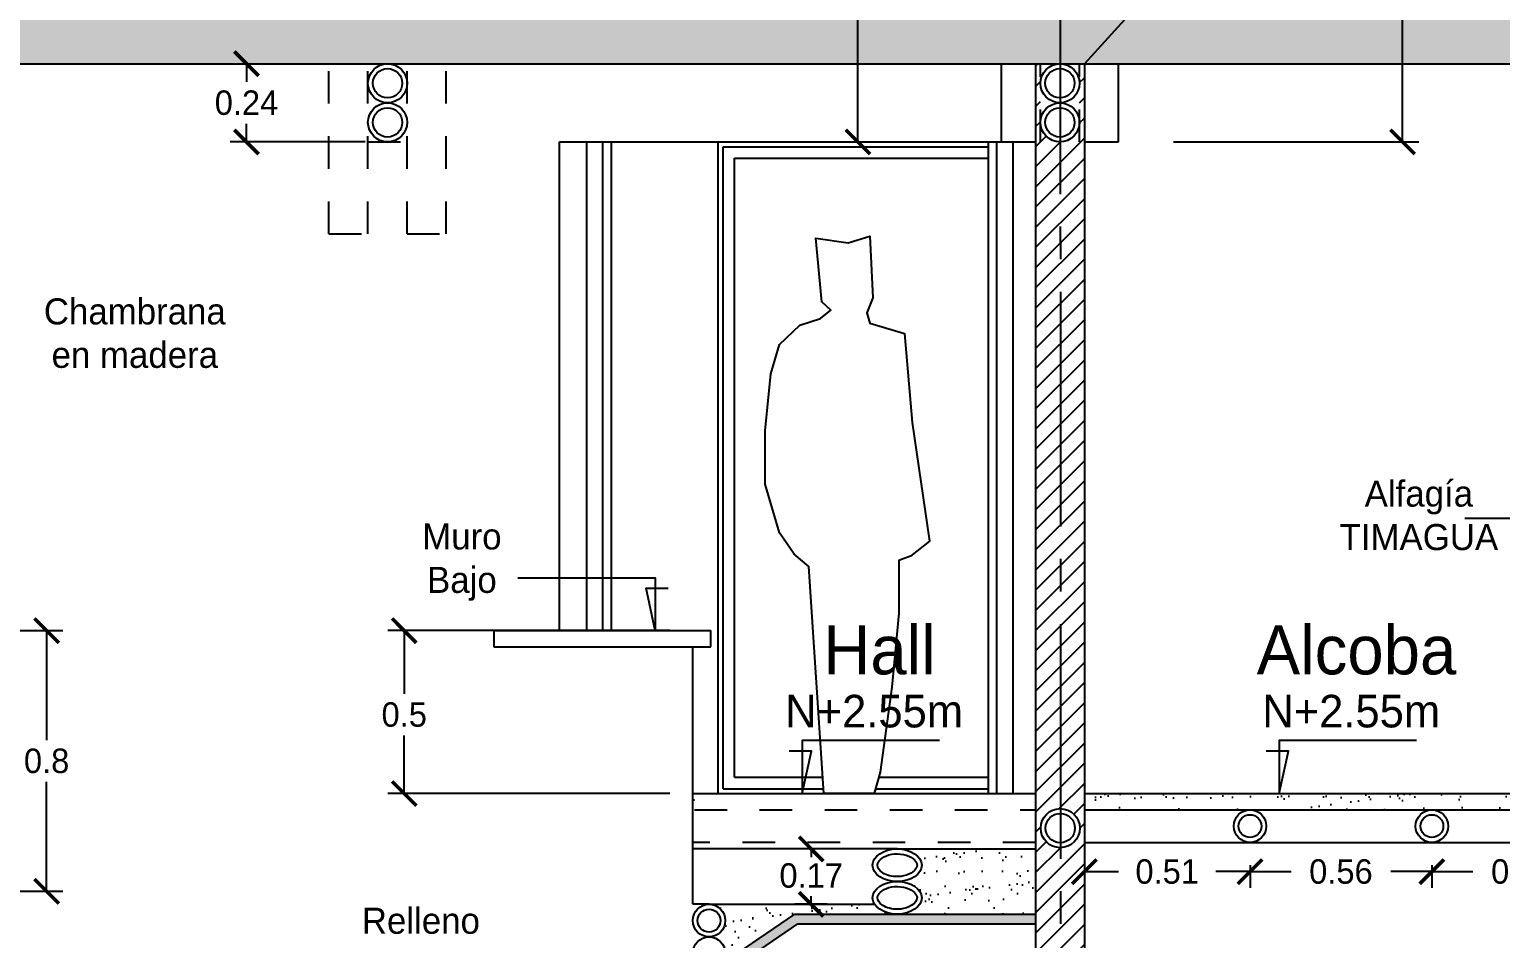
# Model space of a CAD drawing. Extents: x 132.5 to 215, y 54.5 to 129.7.
# Drawn here: x 189.032 to 193.551, y 122.871 to 125.662 of the extents above; entities that cross this region are included whole.
import ezdxf

# ---------------------------------------------------------------- set-up
doc = ezdxf.new("R2010")
doc.units = 0
doc.header["$LTSCALE"] = 0.06
doc.header["$MEASUREMENT"] = 0
doc.header["$PDMODE"] = 34
doc.header["$PDSIZE"] = -5
doc.linetypes.add('ACAD_ISO02W100', pattern=[15, 12, -3])
doc.linetypes.add('ACAD_ISO04W100', pattern=[30.5, 24, -3, 0.5, -3])
doc.layers.get('0').update_dxf_attribs({"linetype": 'CONTINUOUS'})
doc.layers.get('DEFPOINTS').update_dxf_attribs({"linetype": 'CONTINUOUS'})
for name, color, linetype in [('COTAS', 7, 'CONTINUOUS'), ('EJES', 1, 'ACAD_ISO04W100'), ('L005', 46, 'CONTINUOUS'), ('L01', 21, 'CONTINUOUS'), ('L02', 2, 'CONTINUOUS'), ('L025', 4, 'CONTINUOUS'), ('L03', 6, 'CONTINUOUS'), ('L05', 3, 'CONTINUOUS'), ('MOBILIARIO1', 4, 'CONTINUOUS'), ('PROY', 9, 'ACAD_ISO02W100')]:
    doc.layers.add(name, color=color, linetype=linetype)
doc.styles.add('STYLE3', font='stylu.ttf')
doc.styles.add('STYLE4', font='stylu.ttf')
doc.dimstyles.new('ISO-25', dxfattribs={"dimtxt": 0.075, "dimasz": 0.075, "dimexe": 0.05, "dimexo": 0.07, "dimgap": 0.025, "dimtad": 0, "dimtih": 1, "dimtoh": 1, "dimdsep": 46, "dimtxsty": 'STYLE3', "dimblk1": 'ARCHTICK', "dimblk2": 'ARCHTICK', "dimsah": 1, "dimcen": 1, "dimadec": 0, "dimazin": 0, "dimtfac": 1, "dimtmove": 1, "dimatfit": 3, "dimldrblk": 'ARCHTICK', "dimfxl": 1, "dimtolj": 1, "dimtzin": 0, "dimarcsym": 0})
pattern_1 = [(37.5, (0, 0), (-0.002834701, 0.08670707), [0, -0.0684, 0, -0.0765, 0, -0.073125]), (7.5, (0, 0), (0.07963995, 0.126996573), [0, -0.0369, 0, -0.06165, 0, -0.023625]), (327.5, (-0.05535, 0), (0.140136384, 0.000254657), [0, -0.0225, 0, -0.081, 0, -0.10575]), (317.5, (-0.05535, 0), (0.1352757, 0.0394954), [0, -0.01125, 0, -0.0531, 0, -0.06075])]

# ---------------------------------------------------------------- blocks, each defined once
blk = doc.blocks.new('_ARCHTICK')
at = {"color": 0, "linetype": 'ByBlock', "const_width": 0.15}
blk.add_lwpolyline([(-0.5, -0.5), (0.5, 0.5)], dxfattribs=at)
blk = doc.blocks.new('*D226')
at = {"color": 0, "linetype": 'ByBlock'}
for p, q in [((192.1287, 126.3396), (191.5275, 126.3396)), ((191.5775, 126.3396), (191.5775, 125.8918)), ((191.5775, 125.3164), (191.5775, 125.7641))]:
    blk.add_line(p, q, dxfattribs=at)
at = {"layer": 'DEFPOINTS', "color": 0, "linetype": 'ByBlock'}
for p in [(191.5775, 126.3396), (192.1987, 126.3396), (192.018, 125.3164)]:
    blk.add_point(p, dxfattribs=at)
at = {"color": 0, "linetype": 'ByBlock', "xscale": 0.075, "yscale": 0.075, "zscale": 0.075}
for p, rotation in [((191.5775, 126.3396), 90), ((191.5775, 125.3164), 270)]:
    blk.add_blockref('_ARCHTICK', p, dxfattribs=dict(at, rotation=rotation))
at = {"color": 0, "linetype": 'ByBlock', "insert": (191.5775, 125.828), "char_height": 0.075, "attachment_point": 5, "style": 'STYLE3'}
blk.add_mtext('\\A1;1.02', dxfattribs=at)
blk = doc.blocks.new('*D225')
at = {"color": 0, "linetype": 'ByBlock'}
for p, q in [((250.4212, 119.7835), (250.3221, 119.7835)), ((250.3721, 119.7835), (250.3721, 119.7585)), ((250.3721, 119.6135), (250.3721, 119.6385)), ((250.4212, 119.6135), (250.3221, 119.6135))]:
    blk.add_line(p, q, dxfattribs=at)
at = {"layer": 'DEFPOINTS', "color": 0, "linetype": 'ByBlock'}
for p in [(250.4912, 119.7835), (250.3721, 119.6135), (250.4912, 119.6135)]:
    blk.add_point(p, dxfattribs=at)
at = {"color": 0, "linetype": 'ByBlock', "xscale": 0.075, "yscale": 0.075, "zscale": 0.075}
for p, rotation in [((250.3721, 119.7835), 90), ((250.3721, 119.6135), 270)]:
    blk.add_blockref('_ARCHTICK', p, dxfattribs=dict(at, rotation=rotation))
at = {"color": 0, "linetype": 'ByBlock', "insert": (250.3721, 119.7015), "char_height": 0.075, "attachment_point": 5, "style": 'STYLE3'}
blk.add_mtext('\\A1;0.17', dxfattribs=at)
blk = doc.blocks.new('*D224')
at = {"color": 0, "linetype": 'ByBlock'}
for p, q in [((249.9382, 120.4535), (249.072, 120.4535)), ((249.122, 120.4535), (249.122, 120.26)), ((249.122, 119.9535), (249.122, 120.1313)), ((249.9382, 119.9535), (249.072, 119.9535))]:
    blk.add_line(p, q, dxfattribs=at)
at = {"layer": 'DEFPOINTS', "color": 0, "linetype": 'ByBlock'}
for p in [(249.122, 120.4535), (250.0082, 120.4535), (250.0082, 119.9535)]:
    blk.add_point(p, dxfattribs=at)
at = {"color": 0, "linetype": 'ByBlock', "xscale": 0.075, "yscale": 0.075, "zscale": 0.075}
for p, rotation in [((249.122, 120.4535), 90), ((249.122, 119.9535), 270)]:
    blk.add_blockref('_ARCHTICK', p, dxfattribs=dict(at, rotation=rotation))
at = {"color": 0, "linetype": 'ByBlock', "insert": (249.122, 120.1956), "char_height": 0.075, "attachment_point": 5, "style": 'STYLE3'}
blk.add_mtext('\\A1;0.5', dxfattribs=at)
blk = doc.blocks.new('TUTOR81')
blk.add_lwpolyline([(0, 0), (-0.0463, 0.697), (-0.0914, 0.7349), (-0.1366, 0.8006), (-0.1804, 0.9499), (-0.1804, 1.1132), (-0.1626, 1.2885), (-0.1366, 1.3781), (-0.0736, 1.4378), (-0.0107, 1.4578), (0.0208, 1.4836), (-0.0066, 1.5095), (-0.0244, 1.7047), (0.0742, 1.6908), (0.1412, 1.7107), (0.1508, 1.5215), (0.1317, 1.4757), (0.1412, 1.4438), (0.248, 1.4119), (0.2713, 1.1391), (0.3246, 0.7747), (0.2658, 0.7289), (0.2302, 0.7149), (0.2302, 0.5536), (0.2083, 0.3266), (0.1727, 0.0657), (0.1549, 0)], close=True)
blk = doc.blocks.new('*D221')
at = {"color": 0, "linetype": 'ByBlock'}
for p, q in [((247.6015, 120.4535), (248.0735, 120.4535)), ((248.0235, 120.4535), (248.0235, 120.1175)), ((248.0235, 119.6535), (248.0235, 119.9894)), ((247.5713, 119.6535), (248.0735, 119.6535))]:
    blk.add_line(p, q, dxfattribs=at)
at = {"layer": 'DEFPOINTS', "color": 0, "linetype": 'ByBlock'}
for p in [(247.5315, 120.4535), (248.0235, 120.4535), (247.5013, 119.6535)]:
    blk.add_point(p, dxfattribs=at)
at = {"color": 0, "linetype": 'ByBlock', "xscale": 0.075, "yscale": 0.075, "zscale": 0.075}
for p, rotation in [((248.0235, 120.4535), 90), ((248.0235, 119.6535), 270)]:
    blk.add_blockref('_ARCHTICK', p, dxfattribs=dict(at, rotation=rotation))
at = {"color": 0, "linetype": 'ByBlock', "insert": (248.0235, 120.0535), "char_height": 0.075, "attachment_point": 5, "style": 'STYLE3'}
blk.add_mtext('\\A1;0.8', dxfattribs=at)
blk = doc.blocks.new('*D220')
at = {"color": 0, "linetype": 'ByBlock'}
for p, q in [((248.6375, 122.1935), (248.6375, 122.1379)), ((248.6375, 121.9535), (248.6375, 122.009)), ((249.0023, 121.9535), (248.5875, 121.9535))]:
    blk.add_line(p, q, dxfattribs=at)
at = {"layer": 'DEFPOINTS', "color": 0, "linetype": 'ByBlock'}
for p in [(248.6375, 122.1935), (249.0723, 122.1935), (249.0723, 121.9535)]:
    blk.add_point(p, dxfattribs=at)
at = {"color": 0, "linetype": 'ByBlock', "xscale": 0.075, "yscale": 0.075, "zscale": 0.075}
for p, rotation in [((248.6375, 122.1935), 90), ((248.6375, 121.9535), 270)]:
    blk.add_blockref('_ARCHTICK', p, dxfattribs=dict(at, rotation=rotation))
at = {"color": 0, "linetype": 'ByBlock', "insert": (248.6375, 122.0735), "char_height": 0.075, "attachment_point": 5, "style": 'STYLE3'}
blk.add_mtext('\\A1;0.24', dxfattribs=at)
blk = doc.blocks.new('*D227')
at = {"color": 0, "linetype": 'ByBlock'}
for p, q in [((251.9991, 123.5077), (252.2387, 123.5077)), ((252.1887, 123.5077), (252.1887, 122.7947)), ((252.1887, 121.9535), (252.1887, 122.6665)), ((251.4855, 121.9535), (252.2387, 121.9535))]:
    blk.add_line(p, q, dxfattribs=at)
at = {"layer": 'DEFPOINTS', "color": 0, "linetype": 'ByBlock'}
for p in [(251.9291, 123.5077), (252.1887, 123.5077), (251.4155, 121.9535)]:
    blk.add_point(p, dxfattribs=at)
at = {"color": 0, "linetype": 'ByBlock', "xscale": 0.075, "yscale": 0.075, "zscale": 0.075}
for p, rotation in [((252.1887, 123.5077), 90), ((252.1887, 121.9535), 270)]:
    blk.add_blockref('_ARCHTICK', p, dxfattribs=dict(at, rotation=rotation))
at = {"color": 0, "linetype": 'ByBlock', "insert": (252.1887, 122.7306), "char_height": 0.075, "attachment_point": 5, "style": 'STYLE3'}
blk.add_mtext('\\A1;1.55', dxfattribs=at)
blk = doc.blocks.new('*D258')
at = {"color": 0, "linetype": 'ByBlock'}
for p, q in [((193.3405, 123.0964), (193.3405, 123.0267)), ((193.3405, 123.0767), (193.4667, 123.0767)), ((193.8993, 123.0767), (193.7731, 123.0767))]:
    blk.add_line(p, q, dxfattribs=at)
at = {"layer": 'DEFPOINTS', "color": 0, "linetype": 'ByBlock'}
for p in [(193.3405, 123.1664), (193.8993, 123.1664), (193.3405, 123.0767)]:
    blk.add_point(p, dxfattribs=at)
at = {"color": 0, "linetype": 'ByBlock', "xscale": 0.075, "yscale": 0.075, "zscale": 0.075, "rotation": 180}
blk.add_blockref('_ARCHTICK', (193.3405, 123.0767), dxfattribs=at)
at = {"color": 0, "linetype": 'ByBlock', "xscale": 0.075, "yscale": 0.075, "zscale": 0.075}
blk.add_blockref('_ARCHTICK', (193.8993, 123.0767), dxfattribs=at)
at = {"color": 0, "linetype": 'ByBlock', "insert": (193.6199, 123.0767), "char_height": 0.075, "attachment_point": 5, "style": 'STYLE3'}
blk.add_mtext('\\A1;0.56', dxfattribs=at)
blk = doc.blocks.new('*D259')
at = {"color": 0, "linetype": 'ByBlock'}
for p, q in [((192.7818, 123.0964), (192.7818, 123.0267)), ((192.7818, 123.0767), (192.9079, 123.0767)), ((193.3405, 123.0767), (193.2144, 123.0767))]:
    blk.add_line(p, q, dxfattribs=at)
at = {"layer": 'DEFPOINTS', "color": 0, "linetype": 'ByBlock'}
for p in [(192.7818, 123.1664), (193.3405, 123.1664), (192.7818, 123.0767)]:
    blk.add_point(p, dxfattribs=at)
at = {"color": 0, "linetype": 'ByBlock', "xscale": 0.075, "yscale": 0.075, "zscale": 0.075, "rotation": 180}
blk.add_blockref('_ARCHTICK', (192.7818, 123.0767), dxfattribs=at)
at = {"color": 0, "linetype": 'ByBlock', "xscale": 0.075, "yscale": 0.075, "zscale": 0.075}
blk.add_blockref('_ARCHTICK', (193.3405, 123.0767), dxfattribs=at)
at = {"color": 0, "linetype": 'ByBlock', "insert": (193.0611, 123.0767), "char_height": 0.075, "attachment_point": 5, "style": 'STYLE3'}
blk.add_mtext('\\A1;0.56', dxfattribs=at)
blk = doc.blocks.new('*D260')
at = {"color": 0, "linetype": 'ByBlock'}
for p, q in [((192.273, 123.0922), (192.273, 123.0267)), ((192.273, 123.0767), (192.3775, 123.0767)), ((192.7818, 123.0767), (192.6773, 123.0767))]:
    blk.add_line(p, q, dxfattribs=at)
at = {"layer": 'DEFPOINTS', "color": 0, "linetype": 'ByBlock'}
for p in [(192.273, 123.1622), (192.7818, 123.1664), (192.273, 123.0767)]:
    blk.add_point(p, dxfattribs=at)
at = {"color": 0, "linetype": 'ByBlock', "xscale": 0.075, "yscale": 0.075, "zscale": 0.075, "rotation": 180}
blk.add_blockref('_ARCHTICK', (192.273, 123.0767), dxfattribs=at)
at = {"color": 0, "linetype": 'ByBlock', "xscale": 0.075, "yscale": 0.075, "zscale": 0.075}
blk.add_blockref('_ARCHTICK', (192.7818, 123.0767), dxfattribs=at)
at = {"color": 0, "linetype": 'ByBlock', "insert": (192.5274, 123.0767), "char_height": 0.075, "attachment_point": 5, "style": 'STYLE3'}
blk.add_mtext('\\A1;0.51', dxfattribs=at)

msp = doc.modelspace()

# ---------------------------------------------------------------- hatches: boundary and pattern name
at = {"layer": 'L005'}
h = msp.add_hatch(dxfattribs=at)
h.set_pattern_fill('ANSI31,_O', color=256, scale=0.35)
h.set_pattern_definition([(45, (0, 0), (-0.030935922, 0.030935922), [])])
h.paths.add_polyline_path([(192.273, 125.5564), (192.258, 125.5564), (192.258, 125.3764, -1), (192.138, 125.3764), (192.138, 125.5564), (192.123, 125.5564), (192.123, 120.9664), (192.273, 120.9664)])
h.paths.add_polyline_path([(192.2589, 123.2102, -1), (192.1389, 123.2102, -1)], flags=16)
h.paths.add_polyline_path([(192.2439, 123.2102, -1.000001), (192.1539, 123.2102, -1.000001)], flags=0)
at = {"layer": 'L02'}
h = msp.add_hatch(dxfattribs=at)
h.set_pattern_fill('AR-SAND', color=256, scale=0.045, style=0)
h.set_pattern_definition(pattern_1)
h.paths.add_polyline_path([(187.5066, 125.7132), (187.2631, 125.7895), (187.1639, 125.67, 0.030359), (187.515, 125.5564), (192.273, 125.5564), (192.417, 125.7132), (192.2847, 125.7895), (192.2157, 125.7132)])
h.paths.add_polyline_path([(192.417, 125.7132), (192.273, 125.5564), (195.1168, 125.5564), (195.1205, 125.7856), (194.9668, 125.7933), (194.9668, 125.7132)])
h = msp.add_hatch(dxfattribs=at)
h.set_pattern_fill('AR-SAND', color=256, scale=0.045, style=0)
h.set_pattern_definition(pattern_1)
h.paths.add_polyline_path([(194.9668, 123.2664), (194.9668, 123.3164), (192.273, 123.3164), (192.273, 123.2664)])
h = msp.add_hatch(dxfattribs=at)
h.set_pattern_fill('AR-SAND', color=256, scale=0.045, style=0)
h.set_pattern_definition(pattern_1)
edge = h.paths.add_edge_path()
edge.add_line((192.123, 122.9464), (192.123, 123.1464))
edge.add_line((192.123, 123.1464), (191.698, 123.1464))
edge.add_ellipse((191.698, 123.0964), major_axis=(-0.0755, 0), ratio=0.661884, start_angle=90, end_angle=270, ccw=False)
edge.add_ellipse((191.698, 122.9964), major_axis=(-0.0755, 0), ratio=0.661884, start_angle=90, end_angle=270, ccw=False)
edge.add_line((191.698, 122.9464), (192.123, 122.9464))
h = msp.add_hatch(dxfattribs=at)
h.set_pattern_fill('AR-SAND', color=256, scale=0.045, style=0)
h.set_pattern_definition(pattern_1)
edge = h.paths.add_edge_path()
edge.add_line((191.3836, 122.9464), (191.698, 122.9464))
edge.add_ellipse((191.698, 122.9964), major_axis=(-0.0596, 0), ratio=0.838425, start_angle=23.5782, end_angle=90, ccw=False)
edge.add_line((191.6434, 122.9764), (191.1201, 122.9764))
edge.add_arc((191.1201, 122.9264), 0.05, 0, 90, ccw=False)
edge.add_arc((191.1201, 122.9264), 0.05, -90, 0, ccw=False)
edge.add_arc((191.1201, 122.8264), 0.05, 0, 90, ccw=False)
edge.add_arc((191.1201, 122.8264), 0.05, 315.781, 360, ccw=False)
edge.add_line((191.1559, 122.7915), (191.3836, 122.9464))
h.paths.add_polyline_path([(191.1393, 122.7802, -0.409479), (191.0742, 122.8064), (190.8701, 122.8064, -0.414214), (190.9201, 122.7564, -0.414214), (190.8701, 122.7064, -0.414214), (190.9201, 122.6564, -0.195372), (190.9059, 122.6215)])
h.paths.add_polyline_path([(190.8893, 122.6102, -0.409479), (190.8242, 122.6364), (190.6201, 122.6364, -0.414214), (190.6701, 122.5864, -0.414214), (190.6201, 122.5364, -0.414214), (190.6701, 122.4864, -0.195372), (190.6559, 122.4515)])
h.paths.add_polyline_path([(190.6393, 122.4402, -0.409479), (190.5742, 122.4664), (190.3701, 122.4664, -0.414214), (190.4201, 122.4164, -0.414214), (190.3701, 122.3664, -0.414214), (190.4201, 122.3164, -0.195372), (190.4059, 122.2815)])
h = msp.add_hatch(dxfattribs=at)
h.set_pattern_fill('AR-SAND', color=256, scale=0.045, style=0)
h.set_pattern_definition(pattern_1)
h.paths.add_polyline_path([(188.6233, 120.9164), (188.6233, 121.0331), (191.3929, 122.9164), (192.123, 122.9164), (192.123, 122.9464), (191.3836, 122.9464), (191.1559, 122.7915, -0.10127), (191.1393, 122.7802), (190.9059, 122.6215, -0.10127), (190.8893, 122.6102), (190.6559, 122.4515, -0.10127), (190.6393, 122.4402), (190.4059, 122.2815, -0.10127), (190.3893, 122.2702), (190.1559, 122.1115, -0.10127), (190.1393, 122.1002), (189.9059, 121.9415, -0.10127), (189.8893, 121.9302), (189.6559, 121.7715, -0.10127), (189.6393, 121.7602), (189.4059, 121.6015, -0.10127), (189.3893, 121.5902), (189.1559, 121.4315, -0.10127), (189.1393, 121.4202), (188.9059, 121.2615, -0.10127), (188.8893, 121.2502), (188.3984, 120.9164)])

# ---------------------------------------------------------------- linework, layer by layer
at = {"layer": 'COTAS'}
msp.add_line((193.4414, 124.162), (193.7725, 124.162), dxfattribs=at)
for points in [[(190.5326, 123.9788), (190.9546, 123.9788), (190.9546, 123.8164), (190.9265, 123.9467), (190.9948, 123.9467)], [(191.8283, 123.4788), (191.4063, 123.4788), (191.4063, 123.3164), (191.4344, 123.4467), (191.3661, 123.4467)], [(193.2937, 123.4788), (192.8717, 123.4788), (192.8717, 123.3164), (192.8998, 123.4467), (192.8315, 123.4467)]]:
    msp.add_lwpolyline(points, dxfattribs=at)
at = {"layer": 'EJES', "ltscale": 0.5}
msp.add_line((192.198, 127.9164), (192.2016, 119.0164), dxfattribs=at)
at = {"layer": 'L005'}
for p, q in [((190.8209, 123.8164), (190.8209, 125.3164)), ((191.1482, 123.3164), (191.1482, 125.3164)), ((191.1632, 125.3014), (191.9788, 125.3014)), ((191.1632, 123.3314), (191.1632, 125.3014)), ((191.1982, 123.3664), (191.1982, 125.2664)), ((191.1982, 125.2664), (191.9788, 125.2664)), ((191.1632, 123.3314), (191.4719, 123.3314)), ((191.1982, 123.3664), (191.4696, 123.3664)), ((191.6319, 123.3314), (191.9788, 123.3314)), ((191.6414, 123.3664), (191.9788, 123.3664))]:
    msp.add_line(p, q, dxfattribs=at)
at = {"layer": 'L01'}
for p, q in [((190.7943, 123.8164), (190.7943, 125.3164)), ((192.0038, 123.3164), (192.0038, 125.3164)), ((192.0538, 123.3164), (192.0538, 125.3164)), ((192.273, 123.1664), (194.9668, 123.1664))]:
    msp.add_line(p, q, dxfattribs=at)
at = {"layer": 'L02'}
for p, q in [((190.7443, 123.8164), (190.7443, 125.3164)), ((191.9788, 123.3164), (191.9788, 125.3164))]:
    msp.add_line(p, q, dxfattribs=at)
for centre, radius in [((190.1325, 125.4964), 0.045), ((192.198, 125.4964), 0.045), ((190.1325, 125.3764), 0.045), ((192.198, 125.3764), 0.045), ((192.1989, 123.2102), 0.045), ((192.7818, 123.2164), 0.035), ((193.3405, 123.2164), 0.035), ((191.1201, 122.9264), 0.035)]:
    msp.add_circle(centre, radius, dxfattribs=at)
for points in [[(191.6375, 123.0964), (191.6375, 123.0891), (191.6421, 123.0804), (191.665, 123.0658), (191.6826, 123.061), (191.7246, 123.0619), (191.7471, 123.0732), (191.7622, 123.0958), (191.7603, 123.1062), (191.7321, 123.1279), (191.7046, 123.1341), (191.6576, 123.1257), (191.6412, 123.1121), (191.6377, 123.0998), (191.6375, 123.0981), (191.6375, 123.0964)], [(191.6375, 122.9964), (191.6375, 122.9891), (191.6421, 122.9804), (191.665, 122.9658), (191.6826, 122.961), (191.7246, 122.9619), (191.7471, 122.9732), (191.7622, 122.9958), (191.7603, 123.0062), (191.7321, 123.0279), (191.7046, 123.0341), (191.6576, 123.0257), (191.6412, 123.0121), (191.6377, 122.9998), (191.6375, 122.9981), (191.6375, 122.9964)]]:
    msp.add_open_spline(points, degree=3, knots=[0, 0, 0, 0, 0.801168, 0.801168, 1.602336, 1.602336, 2.726216, 2.726216, 3.850096, 3.850096, 4.973975, 4.973975, 6.097855, 6.097855, 6.283185, 6.283185, 6.283185, 6.283185], dxfattribs=at)
at = {"layer": 'L025'}
for p, q in [((190.6612, 123.8164), (190.6612, 125.3164)), ((190.4592, 123.8164), (190.4592, 123.7664)), ((190.4592, 123.8164), (191.1254, 123.8164)), ((191.1254, 123.7664), (191.1254, 123.8164)), ((190.4592, 123.7664), (191.1254, 123.7664)), ((191.0701, 122.9764), (191.0701, 123.7664)), ((191.0701, 122.9764), (191.0701, 123.7664)), ((191.0701, 123.3164), (191.0754, 123.3164)), ((191.0754, 123.2964), (191.0701, 123.2964)), ((191.0754, 123.3164), (192.123, 123.3164)), ((191.0754, 123.1664), (191.0701, 123.1664)), ((191.698, 123.1464), (191.0701, 123.1464)), ((191.1201, 122.9764), (191.0701, 122.9764))]:
    msp.add_line(p, q, dxfattribs=at)
for centre, radius in [((190.1325, 125.4964), 0.06), ((192.198, 125.4964), 0.06), ((190.1325, 125.3764), 0.06), ((192.198, 125.3764), 0.06), ((192.1989, 123.2102), 0.06), ((192.7818, 123.2164), 0.05), ((193.3405, 123.2164), 0.05), ((191.1201, 122.9264), 0.05), ((191.1201, 122.8264), 0.05)]:
    msp.add_circle(centre, radius, dxfattribs=at)
for centre in [(191.698, 123.0964), (191.698, 122.9964)]:
    msp.add_ellipse(centre, major_axis=(-0.0755, 0), ratio=0.661884, dxfattribs=at)
at = {"layer": 'L03'}
for p, q in [((192.417, 125.7132), (192.273, 125.5564)), ((187.515, 125.5564), (195.1168, 125.5564)), ((192.273, 123.3164), (194.9668, 123.3164)), ((192.273, 123.2664), (194.9668, 123.2664)), ((191.698, 123.1464), (192.123, 123.1464)), ((191.1201, 122.9764), (191.6288, 122.9764)), ((188.4278, 120.9364), (191.3836, 122.9464)), ((191.3836, 122.9464), (192.123, 122.9464)), ((188.6233, 121.0331), (191.3929, 122.9164)), ((191.3929, 122.9164), (192.123, 122.9164))]:
    msp.add_line(p, q, dxfattribs=at)
at = {"layer": 'L05'}
for p, q in [((192.123, 125.5564), (192.123, 120.9664)), ((192.273, 125.5564), (192.273, 120.9664))]:
    msp.add_line(p, q, dxfattribs=at)
at = {"layer": 'MOBILIARIO1'}
for p, q in [((192.018, 125.3164), (192.018, 125.5564)), ((192.378, 125.3164), (192.378, 125.5564)), ((190.6612, 125.3164), (192.123, 125.3164)), ((192.273, 125.3164), (192.378, 125.3164))]:
    msp.add_line(p, q, dxfattribs=at)
at = {"layer": 'PROY', "ltscale": 0.1}
for p, q in [((189.9525, 125.0339), (189.9525, 125.5564)), ((190.0725, 125.0339), (190.0725, 125.5564)), ((190.1925, 125.0339), (190.1925, 125.5564)), ((190.3125, 125.0339), (190.3125, 125.5564)), ((192.138, 125.3164), (192.138, 125.5564)), ((192.138, 125.3164), (192.138, 125.5564)), ((192.258, 125.3164), (192.258, 125.5564)), ((192.258, 125.3162), (192.258, 125.5564)), ((190.0725, 125.3164), (190.1925, 125.3164)), ((189.9525, 125.0339), (190.0725, 125.0339)), ((190.1925, 125.0339), (190.3125, 125.0339))]:
    msp.add_line(p, q, dxfattribs=at)
at = {"layer": 'PROY', "ltscale": 0.05}
for p, q in [((191.0754, 123.2664), (192.123, 123.2664)), ((192.123, 123.1664), (191.0754, 123.1664))]:
    msp.add_line(p, q, dxfattribs=at)

# ---------------------------------------------------------------- block references
at = {"layer": 'L005'}
msp.add_blockref('TUTOR81', (191.4729, 123.3164), dxfattribs=at)

# ---------------------------------------------------------------- texts
at = {"layer": 'COTAS', "char_height": 0.08, "attachment_point": 2}
for s, insert, style in [('Chambrana\\Pen madera', (189.3562, 124.8363), 'STYLE3'), ('Alfagía\\PTIMAGUA', (193.3005, 124.277), 'STYLE4'), ('Muro\\PBajo', (190.3609, 124.1456), 'STYLE3'), ('Relleno\\PSuelo - Cemento', (190.2349, 122.9661), 'STYLE3')]:
    msp.add_mtext(s, dxfattribs=dict(at, insert=insert, style=style))
at = {"layer": 'L02', "attachment_point": 2, "style": 'STYLE3'}
for s, insert, char_height in [('Hall', (191.6434, 123.8322), 0.15), ('Alcoba', (193.1088, 123.8322), 0.15), ('N+2.55m', (191.6273, 123.6194), 0.1), ('N+2.55m', (193.0927, 123.6194), 0.1)]:
    msp.add_mtext(s, dxfattribs=dict(at, insert=insert, char_height=char_height))

# ---------------------------------------------------------------- dimensions: what is measured, and where the dimension line sits
at = {"layer": 'COTAS'}
for base, p1, p2, picture, middle in [((193.2505, 126.8706), (192.4773, 125.3164), (192.9909, 126.8706), '*D227', (193.2505, 126.0935)), ((189.0854, 123.8164), (188.5631, 123.0164), (188.5933, 123.8164), '*D221', (189.0854, 123.4164))]:
    dim = msp.add_linear_dim(base=base, p1=p1, p2=p2, angle=90, dimstyle='ISO-25', dxfattribs=at)
    dim.commit()
    dim.dimension.update_dxf_attribs({"geometry": picture, "text_midpoint": middle, "insert": (-58.9382, 3.3629)})
dim = msp.add_linear_dim(base=(191.5775, 126.3396), p1=(192.018, 125.3164), p2=(192.1987, 126.3396), angle=90, dimstyle='ISO-25', override={"dimse1": 1}, dxfattribs=at)
dim.commit()
dim.dimension.update_dxf_attribs({"geometry": '*D226', "text_midpoint": (191.5775, 125.828)})
dim = msp.add_linear_dim(base=(189.6993, 125.5564), p1=(190.1341, 125.3164), p2=(190.1341, 125.5564), angle=90, dimstyle='ISO-25', override={"dimse2": 1}, dxfattribs=at)
dim.commit()
dim.dimension.update_dxf_attribs({"geometry": '*D220', "text_midpoint": (189.6993, 125.4364), "insert": (-58.9382, 3.3629)})
for base, p1, p2, picture, middle in [((190.1839, 123.8164), (191.0701, 123.3164), (191.0701, 123.8164), '*D224', (190.1839, 123.5585)), ((191.434, 122.9764), (191.553, 123.1464), (191.553, 122.9764), '*D225', (191.434, 123.0644))]:
    dim = msp.add_linear_dim(base=base, p1=p1, p2=p2, angle=90, dimstyle='ISO-25', override={"dimscale": 1}, dxfattribs=at)
    dim.commit()
    dim.dimension.update_dxf_attribs({"geometry": picture, "text_midpoint": middle, "dimtype": 160, "insert": (-58.9382, 3.3629)})
for base, p1, p2, picture, middle in [((192.273, 123.0767), (192.7818, 123.1664), (192.273, 123.1622), '*D260', (192.5274, 123.0767)), ((192.7818, 123.0767), (193.3405, 123.1664), (192.7818, 123.1664), '*D259', (193.0611, 123.0767)), ((193.3405, 123.0767), (193.8993, 123.1664), (193.3405, 123.1664), '*D258', (193.6199, 123.0767))]:
    dim = msp.add_linear_dim(base=base, p1=p1, p2=p2, dimstyle='ISO-25', override={"dimse1": 1}, dxfattribs=at)
    dim.commit()
    dim.dimension.update_dxf_attribs({"geometry": picture, "text_midpoint": middle})

doc.saveas('drawing.dxf')
